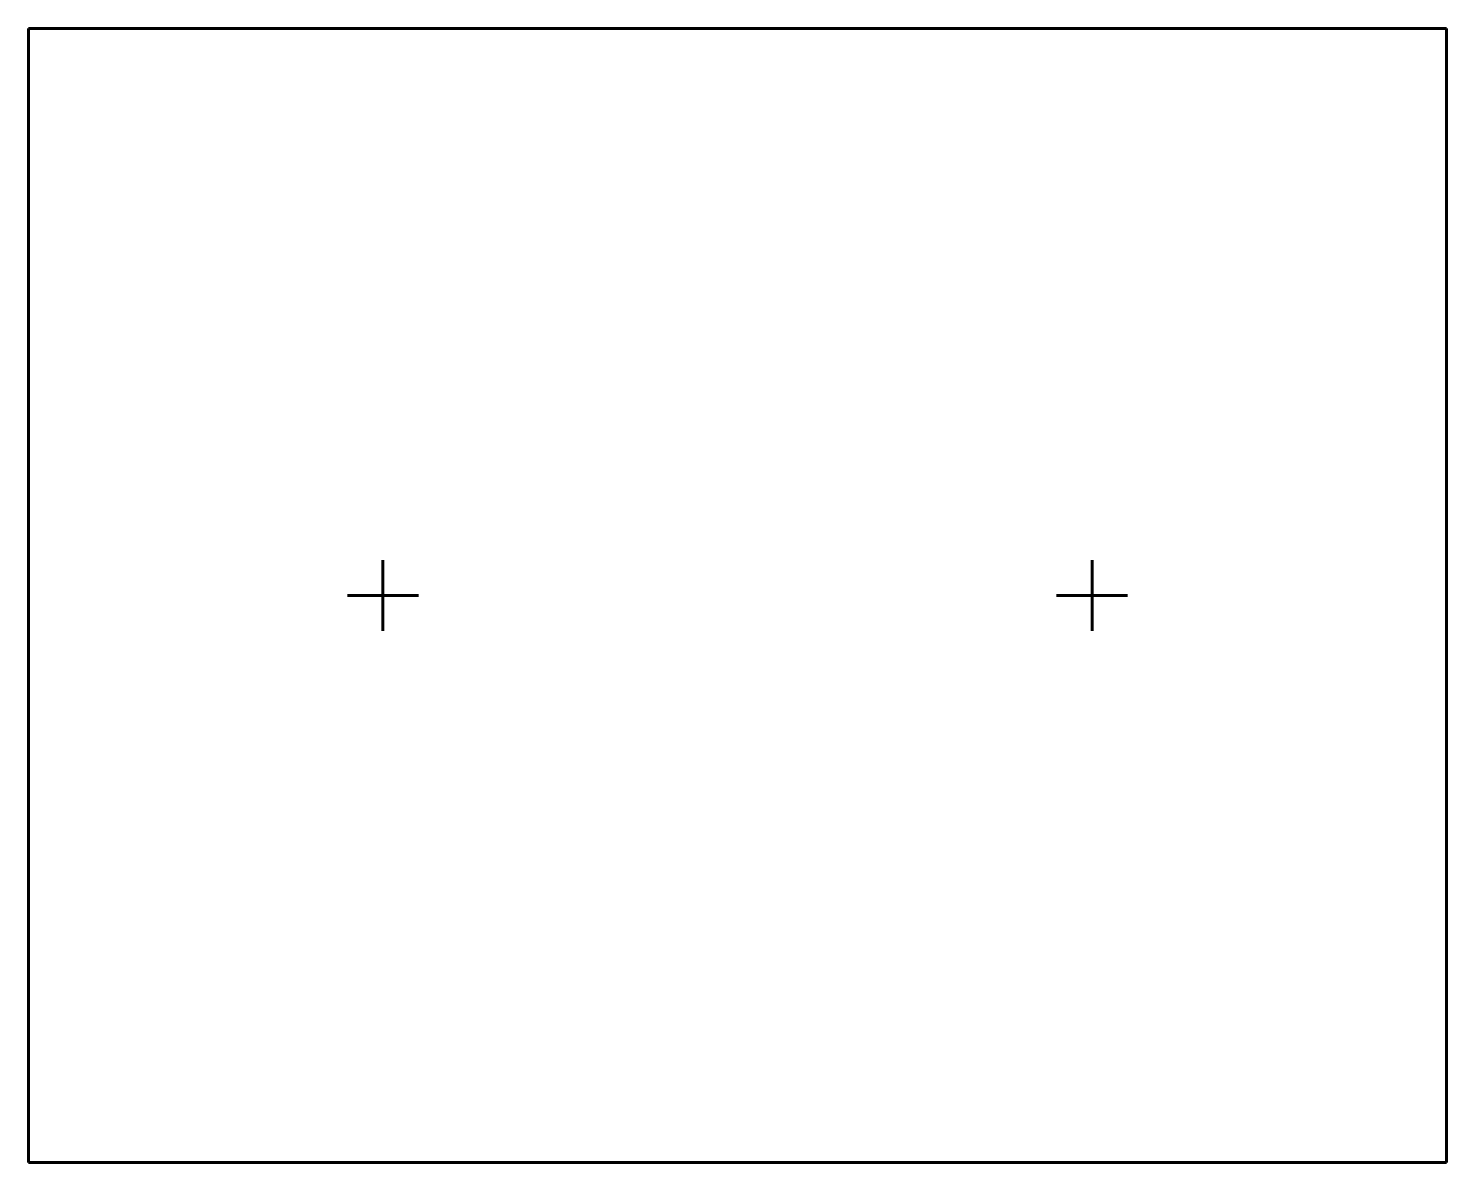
# Model space of a CAD drawing. Header units: millimetres. Extents: x 0 to 200, y 0 to 160.
import ezdxf

# ---------------------------------------------------------------- set-up
doc = ezdxf.new("R2010")
doc.units = ezdxf.units.MM
doc.linetypes.add('K5LT_BASIC', pattern=[0])
doc.layers.add('Системный слой', color=7, linetype='Continuous')

msp = doc.modelspace()

# ---------------------------------------------------------------- linework, layer by layer
at = {"layer": 'Системный слой', "color": 150, "linetype": 'K5LT_BASIC', "lineweight": 60, "true_color": 0x0080ff}
for p, q in [((200, 160), (0, 160)), ((200, 0), (200, 160)), ((0, 160), (0, 0)), ((50, 75), (50, 85)), ((150, 75), (150, 85)), ((145, 80), (155, 80)), ((45, 80), (55, 80)), ((0, 0), (200, 0))]:
    msp.add_line(p, q, dxfattribs=at)

doc.saveas('drawing.dxf')
